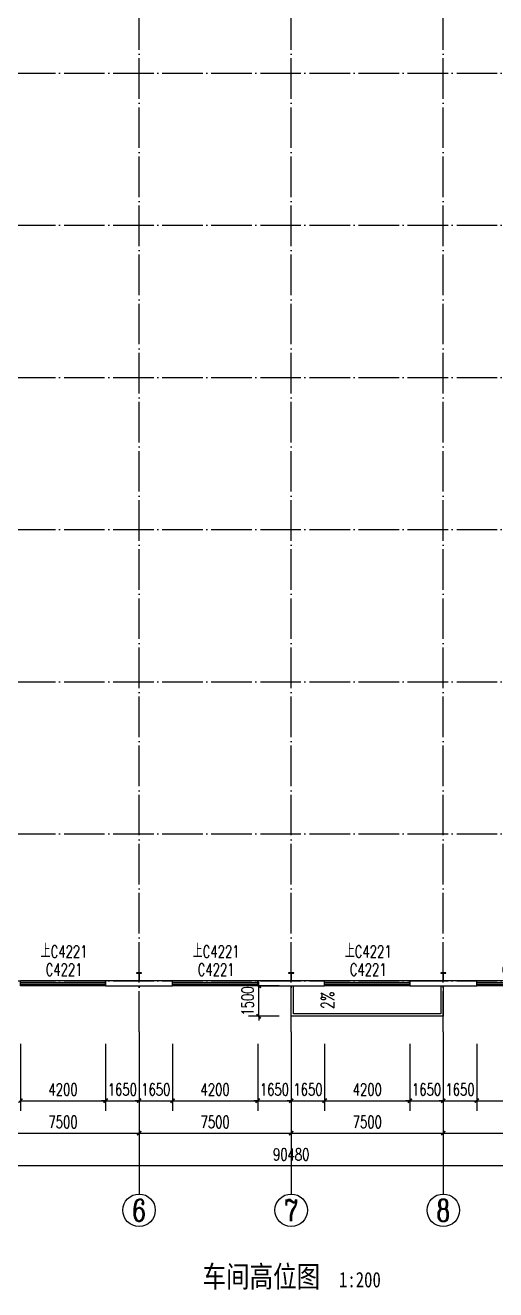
# Model space of a CAD drawing. Extents: x 14095202 to 14511487, y -1430609 to -90420.
# Drawn here: x 14433974 to 14457173, y -565636 to -503315 of the extents above; entities that cross this region are included whole.
import ezdxf
from ezdxf.enums import TextEntityAlignment as Align

# ---------------------------------------------------------------- set-up
doc = ezdxf.new("R2010")
doc.units = 0
doc.header["$LTSCALE"] = 1000
doc.header["$MEASUREMENT"] = 0
doc.linetypes.add('DOTE', pattern=[2.42, 2, -0.2, 0.02, -0.2])
for name, color, linetype in [('AXIS', 3, 'Continuous'), ('AXIS_TEXT', 7, 'Continuous'), ('COLUMN', 2, 'Continuous'), ('DIM_SYMB', 3, 'Continuous'), ('DOTE', 1, 'DOTE'), ('PUB_DIM', 3, 'Continuous'), ('PUB_TEXT', 7, 'Continuous'), ('WALL-PARAPET', 6, 'Continuous'), ('WINDOW', 4, 'Continuous'), ('WINDOW_TEXT', 7, 'Continuous')]:
    doc.layers.add(name, color=color, linetype=linetype)
doc.styles.add('_TCH_AXIS', font='COMPLEX', dxfattribs={"bigfont": 'GBCBIG'})
doc.styles.add('_TCH_DIM', font='SIMPLEX', dxfattribs={"bigfont": 'GBCBIG'})
doc.styles.add('_TCH_DIM_T3', font='SIMPLEX', dxfattribs={"width": 0.705882, "bigfont": 'GBCBIG'})
doc.styles.add('_TCH_WINDOW', font='SIMPLEX', dxfattribs={"height": 3.5, "bigfont": 'GBCBIG'})
doc.styles.add('COMPLEX', font='COMPLEX')
doc.styles.add('YAYA', font='', dxfattribs={"width": 0.8, "height": 1})
doc.styles.get('YAYA').set_extended_font_data('SimSun')
doc.dimstyles.new('_TCH_ARCH&&200', dxfattribs={"dimtxt": 595, "dimasz": 200, "dimexe": 500, "dimexo": 600, "dimgap": 252.5, "dimtad": 1, "dimdec": 0, "dimzin": 0, "dimdsep": 46, "dimtxsty": '_TCH_DIM_T3', "dimblk": 'ARCHTICK', "dimcen": 0.09, "dimclrt": 7, "dimazin": 2, "dimtfac": 1, "dimtdec": 0, "dimtix": 1, "dimtmove": 2, "dimatfit": 3, "dimfxl": 0, "dimtolj": 1, "dimtzin": 0, "dimarcsym": 0})

# ---------------------------------------------------------------- blocks, each defined once
blk = doc.blocks.new('A$C797E1D2B')
at = {"layer": 'COLUMN'}
h = blk.add_hatch(color=256, dxfattribs=at)
h.paths.add_polyline_path([(125, 400), (250, 400), (250, 388), (130, 388), (130, 200), (125, 200)])
h.paths.add_polyline_path([(0, 400), (125, 400), (125, 200), (120, 200), (120, 388), (0, 388)])
h.paths.add_polyline_path([(0, 12), (120, 12), (120, 200), (125, 200), (125, 0), (0, 0)])
h.paths.add_polyline_path([(125, 200), (130, 200), (130, 12), (250, 12), (250, 0), (125, 0)])
blk.add_lwpolyline([(250, 0), (250, 12), (130, 12), (130, 388), (250, 388), (250, 400), (0, 400), (0, 388), (120, 388), (120, 12), (0, 12), (0, 0)], close=True, dxfattribs=at)
blk = doc.blocks.new('$TCHSYS$WIN2D')
for p, q in [((-0.5, 0.5), (0.5, 0.5)), ((-0.5, 0.5), (-0.5, -0.5)), ((0.5, 0.5), (0.5, -0.5)), ((0.5, 0.167), (-0.5, 0.167)), ((0.5, -0.167), (-0.5, -0.167)), ((-0.5, -0.5), (0.5, -0.5))]:
    blk.add_line(p, q)
blk = doc.blocks.new('_AXISO')
blk.add_circle((0, 0), 0.5)
at = {"layer": 'AXIS_TEXT', "style": 'COMPLEX', "width": 1.041667}
blk.add_attdef('A', text='', height=0.56, dxfattribs=at).set_placement((-0.25, -0.28), (0.25, -0.28), align=Align.FIT)
blk = doc.blocks.new('_ArchTick')
at = {"color": 0, "linetype": 'ByBlock', "const_width": 0.4}
blk.add_lwpolyline([(-0.5, -0.5), (0.5, 0.5)], dxfattribs=at)
blk = doc.blocks.new('*D216')
at = {"layer": 'AXIS', "color": 0, "lineweight": -2}
for p, q in [((14401847, -553520), (14401847, -560020)), ((14492327, -553520), (14492327, -560020)), ((14401847, -559520), (14492327, -559520))]:
    blk.add_line(p, q, dxfattribs=at)
at = {"layer": 'Defpoints', "color": 0}
for p in [(14401847, -552920), (14492327, -552920), (14492327, -559520)]:
    blk.add_point(p, dxfattribs=at)
at = {"layer": 'AXIS', "color": 0, "lineweight": -2, "xscale": 200, "yscale": 200, "zscale": 200, "rotation": 180}
blk.add_blockref('_ArchTick', (14401847, -559520), dxfattribs=at)
at = {"layer": 'AXIS', "color": 0, "lineweight": -2, "xscale": 200, "yscale": 200, "zscale": 200}
blk.add_blockref('_ArchTick', (14492327, -559520), dxfattribs=at)
at = {"layer": 'AXIS', "color": 7, "insert": (14447087, -558970), "char_height": 595, "attachment_point": 5, "style": '_TCH_DIM_T3'}
blk.add_mtext('\\A1;90480', dxfattribs=at)
blk = doc.blocks.new('*D222')
at = {"layer": 'AXIS', "color": 0, "lineweight": -2}
for p, q in [((14432087, -553520), (14432087, -558420)), ((14439587, -553520), (14439587, -558420)), ((14432087, -557920), (14439587, -557920))]:
    blk.add_line(p, q, dxfattribs=at)
at = {"layer": 'Defpoints', "color": 0}
for p in [(14432087, -552920), (14439587, -552920), (14439587, -557920)]:
    blk.add_point(p, dxfattribs=at)
at = {"layer": 'AXIS', "color": 0, "lineweight": -2, "xscale": 200, "yscale": 200, "zscale": 200, "rotation": 180}
blk.add_blockref('_ArchTick', (14432087, -557920), dxfattribs=at)
at = {"layer": 'AXIS', "color": 0, "lineweight": -2, "xscale": 200, "yscale": 200, "zscale": 200}
blk.add_blockref('_ArchTick', (14439587, -557920), dxfattribs=at)
at = {"layer": 'AXIS', "color": 7, "insert": (14435837, -557370), "char_height": 595, "attachment_point": 5, "style": '_TCH_DIM_T3'}
blk.add_mtext('\\A1;7500', dxfattribs=at)
blk = doc.blocks.new('*D223')
at = {"layer": 'AXIS', "color": 0, "lineweight": -2}
for p, q in [((14439587, -553520), (14439587, -558420)), ((14447087, -553520), (14447087, -558420)), ((14439587, -557920), (14447087, -557920))]:
    blk.add_line(p, q, dxfattribs=at)
at = {"layer": 'Defpoints', "color": 0}
for p in [(14439587, -552920), (14447087, -552920), (14447087, -557920)]:
    blk.add_point(p, dxfattribs=at)
at = {"layer": 'AXIS', "color": 0, "lineweight": -2, "xscale": 200, "yscale": 200, "zscale": 200, "rotation": 180}
blk.add_blockref('_ArchTick', (14439587, -557920), dxfattribs=at)
at = {"layer": 'AXIS', "color": 0, "lineweight": -2, "xscale": 200, "yscale": 200, "zscale": 200}
blk.add_blockref('_ArchTick', (14447087, -557920), dxfattribs=at)
at = {"layer": 'AXIS', "color": 7, "insert": (14443337, -557370), "char_height": 595, "attachment_point": 5, "style": '_TCH_DIM_T3'}
blk.add_mtext('\\A1;7500', dxfattribs=at)
blk = doc.blocks.new('*D224')
at = {"layer": 'AXIS', "color": 0, "lineweight": -2}
for p, q in [((14447087, -553520), (14447087, -558420)), ((14454587, -553520), (14454587, -558420)), ((14447087, -557920), (14454587, -557920))]:
    blk.add_line(p, q, dxfattribs=at)
at = {"layer": 'Defpoints', "color": 0}
for p in [(14447087, -552920), (14454587, -552920), (14454587, -557920)]:
    blk.add_point(p, dxfattribs=at)
at = {"layer": 'AXIS', "color": 0, "lineweight": -2, "xscale": 200, "yscale": 200, "zscale": 200, "rotation": 180}
blk.add_blockref('_ArchTick', (14447087, -557920), dxfattribs=at)
at = {"layer": 'AXIS', "color": 0, "lineweight": -2, "xscale": 200, "yscale": 200, "zscale": 200}
blk.add_blockref('_ArchTick', (14454587, -557920), dxfattribs=at)
at = {"layer": 'AXIS', "color": 7, "insert": (14450837, -557370), "char_height": 595, "attachment_point": 5, "style": '_TCH_DIM_T3'}
blk.add_mtext('\\A1;7500', dxfattribs=at)
blk = doc.blocks.new('*D225')
at = {"layer": 'AXIS', "color": 0, "lineweight": -2}
for p, q in [((14454587, -553520), (14454587, -558420)), ((14462087, -553520), (14462087, -558420)), ((14454587, -557920), (14462087, -557920))]:
    blk.add_line(p, q, dxfattribs=at)
at = {"layer": 'Defpoints', "color": 0}
for p in [(14454587, -552920), (14462087, -552920), (14462087, -557920)]:
    blk.add_point(p, dxfattribs=at)
at = {"layer": 'AXIS', "color": 0, "lineweight": -2, "xscale": 200, "yscale": 200, "zscale": 200, "rotation": 180}
blk.add_blockref('_ArchTick', (14454587, -557920), dxfattribs=at)
at = {"layer": 'AXIS', "color": 0, "lineweight": -2, "xscale": 200, "yscale": 200, "zscale": 200}
blk.add_blockref('_ArchTick', (14462087, -557920), dxfattribs=at)
at = {"layer": 'AXIS', "color": 7, "insert": (14458337, -557370), "char_height": 595, "attachment_point": 5, "style": '_TCH_DIM_T3'}
blk.add_mtext('\\A1;7500', dxfattribs=at)
blk = doc.blocks.new('*D452')
at = {"layer": 'Defpoints', "color": 0}
for p in [(14445487, -550660), (14447087, -550660), (14447087, -552160)]:
    blk.add_point(p, dxfattribs=at)
at = {"layer": 'PUB_DIM', "color": 0, "lineweight": -2}
for p, q in [((14446487, -550660), (14444987, -550660)), ((14445487, -550660), (14445487, -550460)), ((14445487, -552160), (14445487, -550660)), ((14446487, -552160), (14444987, -552160)), ((14445487, -552160), (14445487, -552360))]:
    blk.add_line(p, q, dxfattribs=at)
at = {"layer": 'PUB_DIM', "color": 0, "lineweight": -2, "xscale": 200, "yscale": 200, "zscale": 200}
for p, rotation in [((14445487, -550660), 270), ((14445487, -552160), 90)]:
    blk.add_blockref('_ArchTick', p, dxfattribs=dict(at, rotation=rotation))
at = {"layer": 'PUB_DIM', "color": 7, "insert": (14444937, -551410), "char_height": 595, "attachment_point": 5, "rotation": 90, "style": '_TCH_DIM_T3'}
blk.add_mtext('\\A1;1500', dxfattribs=at)
blk = doc.blocks.new('*D569')
at = {"layer": 'Defpoints', "color": 0}
for p in [(14433737, -552920), (14437937, -552920), (14437937, -556320)]:
    blk.add_point(p, dxfattribs=at)
at = {"layer": 'PUB_DIM', "color": 0, "lineweight": -2}
for p, q in [((14433737, -553520), (14433737, -556820)), ((14437937, -553520), (14437937, -556820)), ((14433737, -556320), (14437937, -556320))]:
    blk.add_line(p, q, dxfattribs=at)
at = {"layer": 'PUB_DIM', "color": 0, "lineweight": -2, "xscale": 200, "yscale": 200, "zscale": 200, "rotation": 180}
blk.add_blockref('_ArchTick', (14433737, -556320), dxfattribs=at)
at = {"layer": 'PUB_DIM', "color": 0, "lineweight": -2, "xscale": 200, "yscale": 200, "zscale": 200}
blk.add_blockref('_ArchTick', (14437937, -556320), dxfattribs=at)
at = {"layer": 'PUB_DIM', "color": 7, "insert": (14435837, -555770), "char_height": 595, "attachment_point": 5, "style": '_TCH_DIM_T3'}
blk.add_mtext('\\A1;4200', dxfattribs=at)
blk = doc.blocks.new('*D570')
at = {"layer": 'Defpoints', "color": 0}
for p in [(14437937, -552920), (14439587, -552920), (14439587, -556320)]:
    blk.add_point(p, dxfattribs=at)
at = {"layer": 'PUB_DIM', "color": 0, "lineweight": -2}
for p, q in [((14437937, -553520), (14437937, -556820)), ((14439587, -553520), (14439587, -556820)), ((14437937, -556320), (14437737, -556320)), ((14437937, -556320), (14439587, -556320)), ((14439587, -556320), (14439787, -556320))]:
    blk.add_line(p, q, dxfattribs=at)
at = {"layer": 'PUB_DIM', "color": 0, "lineweight": -2, "xscale": 200, "yscale": 200, "zscale": 200}
blk.add_blockref('_ArchTick', (14437937, -556320), dxfattribs=at)
at = {"layer": 'PUB_DIM', "color": 0, "lineweight": -2, "xscale": 200, "yscale": 200, "zscale": 200, "rotation": 180}
blk.add_blockref('_ArchTick', (14439587, -556320), dxfattribs=at)
at = {"layer": 'PUB_DIM', "color": 7, "insert": (14438762, -555770), "char_height": 595, "attachment_point": 5, "style": '_TCH_DIM_T3'}
blk.add_mtext('\\A1;1650', dxfattribs=at)
blk = doc.blocks.new('*D571')
at = {"layer": 'Defpoints', "color": 0}
for p in [(14439587, -552920), (14441237, -552920), (14441237, -556320)]:
    blk.add_point(p, dxfattribs=at)
at = {"layer": 'PUB_DIM', "color": 0, "lineweight": -2}
for p, q in [((14439587, -553520), (14439587, -556820)), ((14441237, -553520), (14441237, -556820)), ((14439587, -556320), (14439387, -556320)), ((14439587, -556320), (14441237, -556320)), ((14441237, -556320), (14441437, -556320))]:
    blk.add_line(p, q, dxfattribs=at)
at = {"layer": 'PUB_DIM', "color": 0, "lineweight": -2, "xscale": 200, "yscale": 200, "zscale": 200}
blk.add_blockref('_ArchTick', (14439587, -556320), dxfattribs=at)
at = {"layer": 'PUB_DIM', "color": 0, "lineweight": -2, "xscale": 200, "yscale": 200, "zscale": 200, "rotation": 180}
blk.add_blockref('_ArchTick', (14441237, -556320), dxfattribs=at)
at = {"layer": 'PUB_DIM', "color": 7, "insert": (14440412, -555770), "char_height": 595, "attachment_point": 5, "style": '_TCH_DIM_T3'}
blk.add_mtext('\\A1;1650', dxfattribs=at)
blk = doc.blocks.new('*D572')
at = {"layer": 'Defpoints', "color": 0}
for p in [(14441237, -552920), (14445437, -552920), (14445437, -556320)]:
    blk.add_point(p, dxfattribs=at)
at = {"layer": 'PUB_DIM', "color": 0, "lineweight": -2}
for p, q in [((14441237, -553520), (14441237, -556820)), ((14445437, -553520), (14445437, -556820)), ((14441237, -556320), (14445437, -556320))]:
    blk.add_line(p, q, dxfattribs=at)
at = {"layer": 'PUB_DIM', "color": 0, "lineweight": -2, "xscale": 200, "yscale": 200, "zscale": 200, "rotation": 180}
blk.add_blockref('_ArchTick', (14441237, -556320), dxfattribs=at)
at = {"layer": 'PUB_DIM', "color": 0, "lineweight": -2, "xscale": 200, "yscale": 200, "zscale": 200}
blk.add_blockref('_ArchTick', (14445437, -556320), dxfattribs=at)
at = {"layer": 'PUB_DIM', "color": 7, "insert": (14443337, -555770), "char_height": 595, "attachment_point": 5, "style": '_TCH_DIM_T3'}
blk.add_mtext('\\A1;4200', dxfattribs=at)
blk = doc.blocks.new('*D573')
at = {"layer": 'Defpoints', "color": 0}
for p in [(14445437, -552920), (14447087, -552920), (14447087, -556320)]:
    blk.add_point(p, dxfattribs=at)
at = {"layer": 'PUB_DIM', "color": 0, "lineweight": -2}
for p, q in [((14445437, -553520), (14445437, -556820)), ((14447087, -553520), (14447087, -556820)), ((14445437, -556320), (14445237, -556320)), ((14445437, -556320), (14447087, -556320)), ((14447087, -556320), (14447287, -556320))]:
    blk.add_line(p, q, dxfattribs=at)
at = {"layer": 'PUB_DIM', "color": 0, "lineweight": -2, "xscale": 200, "yscale": 200, "zscale": 200}
blk.add_blockref('_ArchTick', (14445437, -556320), dxfattribs=at)
at = {"layer": 'PUB_DIM', "color": 0, "lineweight": -2, "xscale": 200, "yscale": 200, "zscale": 200, "rotation": 180}
blk.add_blockref('_ArchTick', (14447087, -556320), dxfattribs=at)
at = {"layer": 'PUB_DIM', "color": 7, "insert": (14446262, -555770), "char_height": 595, "attachment_point": 5, "style": '_TCH_DIM_T3'}
blk.add_mtext('\\A1;1650', dxfattribs=at)
blk = doc.blocks.new('*D574')
at = {"layer": 'Defpoints', "color": 0}
for p in [(14447087, -552920), (14448737, -552920), (14448737, -556320)]:
    blk.add_point(p, dxfattribs=at)
at = {"layer": 'PUB_DIM', "color": 0, "lineweight": -2}
for p, q in [((14447087, -553520), (14447087, -556820)), ((14448737, -553520), (14448737, -556820)), ((14447087, -556320), (14446887, -556320)), ((14447087, -556320), (14448737, -556320)), ((14448737, -556320), (14448937, -556320))]:
    blk.add_line(p, q, dxfattribs=at)
at = {"layer": 'PUB_DIM', "color": 0, "lineweight": -2, "xscale": 200, "yscale": 200, "zscale": 200}
blk.add_blockref('_ArchTick', (14447087, -556320), dxfattribs=at)
at = {"layer": 'PUB_DIM', "color": 0, "lineweight": -2, "xscale": 200, "yscale": 200, "zscale": 200, "rotation": 180}
blk.add_blockref('_ArchTick', (14448737, -556320), dxfattribs=at)
at = {"layer": 'PUB_DIM', "color": 7, "insert": (14447912, -555770), "char_height": 595, "attachment_point": 5, "style": '_TCH_DIM_T3'}
blk.add_mtext('\\A1;1650', dxfattribs=at)
blk = doc.blocks.new('*D575')
at = {"layer": 'Defpoints', "color": 0}
for p in [(14448737, -552920), (14452937, -552920), (14452937, -556320)]:
    blk.add_point(p, dxfattribs=at)
at = {"layer": 'PUB_DIM', "color": 0, "lineweight": -2}
for p, q in [((14448737, -553520), (14448737, -556820)), ((14452937, -553520), (14452937, -556820)), ((14448737, -556320), (14452937, -556320))]:
    blk.add_line(p, q, dxfattribs=at)
at = {"layer": 'PUB_DIM', "color": 0, "lineweight": -2, "xscale": 200, "yscale": 200, "zscale": 200, "rotation": 180}
blk.add_blockref('_ArchTick', (14448737, -556320), dxfattribs=at)
at = {"layer": 'PUB_DIM', "color": 0, "lineweight": -2, "xscale": 200, "yscale": 200, "zscale": 200}
blk.add_blockref('_ArchTick', (14452937, -556320), dxfattribs=at)
at = {"layer": 'PUB_DIM', "color": 7, "insert": (14450837, -555770), "char_height": 595, "attachment_point": 5, "style": '_TCH_DIM_T3'}
blk.add_mtext('\\A1;4200', dxfattribs=at)
blk = doc.blocks.new('*D576')
at = {"layer": 'Defpoints', "color": 0}
for p in [(14452937, -552920), (14454587, -552920), (14454587, -556320)]:
    blk.add_point(p, dxfattribs=at)
at = {"layer": 'PUB_DIM', "color": 0, "lineweight": -2}
for p, q in [((14452937, -553520), (14452937, -556820)), ((14454587, -553520), (14454587, -556820)), ((14452937, -556320), (14452737, -556320)), ((14452937, -556320), (14454587, -556320)), ((14454587, -556320), (14454787, -556320))]:
    blk.add_line(p, q, dxfattribs=at)
at = {"layer": 'PUB_DIM', "color": 0, "lineweight": -2, "xscale": 200, "yscale": 200, "zscale": 200}
blk.add_blockref('_ArchTick', (14452937, -556320), dxfattribs=at)
at = {"layer": 'PUB_DIM', "color": 0, "lineweight": -2, "xscale": 200, "yscale": 200, "zscale": 200, "rotation": 180}
blk.add_blockref('_ArchTick', (14454587, -556320), dxfattribs=at)
at = {"layer": 'PUB_DIM', "color": 7, "insert": (14453762, -555770), "char_height": 595, "attachment_point": 5, "style": '_TCH_DIM_T3'}
blk.add_mtext('\\A1;1650', dxfattribs=at)
blk = doc.blocks.new('*D577')
at = {"layer": 'Defpoints', "color": 0}
for p in [(14454587, -552920), (14456237, -552920), (14456237, -556320)]:
    blk.add_point(p, dxfattribs=at)
at = {"layer": 'PUB_DIM', "color": 0, "lineweight": -2}
for p, q in [((14454587, -553520), (14454587, -556820)), ((14456237, -553520), (14456237, -556820)), ((14454587, -556320), (14454387, -556320)), ((14454587, -556320), (14456237, -556320)), ((14456237, -556320), (14456437, -556320))]:
    blk.add_line(p, q, dxfattribs=at)
at = {"layer": 'PUB_DIM', "color": 0, "lineweight": -2, "xscale": 200, "yscale": 200, "zscale": 200}
blk.add_blockref('_ArchTick', (14454587, -556320), dxfattribs=at)
at = {"layer": 'PUB_DIM', "color": 0, "lineweight": -2, "xscale": 200, "yscale": 200, "zscale": 200, "rotation": 180}
blk.add_blockref('_ArchTick', (14456237, -556320), dxfattribs=at)
at = {"layer": 'PUB_DIM', "color": 7, "insert": (14455412, -555770), "char_height": 595, "attachment_point": 5, "style": '_TCH_DIM_T3'}
blk.add_mtext('\\A1;1650', dxfattribs=at)
blk = doc.blocks.new('*D578')
at = {"layer": 'Defpoints', "color": 0}
for p in [(14456237, -552920), (14460437, -552920), (14460437, -556320)]:
    blk.add_point(p, dxfattribs=at)
at = {"layer": 'PUB_DIM', "color": 0, "lineweight": -2}
for p, q in [((14456237, -553520), (14456237, -556820)), ((14460437, -553520), (14460437, -556820)), ((14456237, -556320), (14460437, -556320))]:
    blk.add_line(p, q, dxfattribs=at)
at = {"layer": 'PUB_DIM', "color": 0, "lineweight": -2, "xscale": 200, "yscale": 200, "zscale": 200, "rotation": 180}
blk.add_blockref('_ArchTick', (14456237, -556320), dxfattribs=at)
at = {"layer": 'PUB_DIM', "color": 0, "lineweight": -2, "xscale": 200, "yscale": 200, "zscale": 200}
blk.add_blockref('_ArchTick', (14460437, -556320), dxfattribs=at)
at = {"layer": 'PUB_DIM', "color": 7, "insert": (14458337, -555770), "char_height": 595, "attachment_point": 5, "style": '_TCH_DIM_T3'}
blk.add_mtext('\\A1;4200', dxfattribs=at)

msp = doc.modelspace()

# ---------------------------------------------------------------- linework, layer by layer
at = {"ltscale": 0.5}
for points in [[(14454586.9, -550660.3), (14454586.9, -552160.3), (14447086.9, -552160.3), (14447086.9, -550660.3)], [(14454466.9, -550660.3), (14454466.9, -552040.3), (14447206.9, -552040.3), (14447206.9, -550660.3)]]:
    msp.add_lwpolyline(points, dxfattribs=at)
at = {"layer": 'AXIS'}
for p, q in [((14439586.9, -552920.3), (14439586.9, -560920.3)), ((14447086.9, -552920.3), (14447086.9, -560920.3)), ((14454586.9, -552920.3), (14454586.9, -560920.3))]:
    msp.add_line(p, q, dxfattribs=at)
at = {"layer": 'DIM_SYMB'}
msp.add_lwpolyline([(14449423.8, -550840.3, 0, 0, 0), (14449423.8, -551490.3, 120, 0, 0), (14449423.8, -551940.3, 0, 0, 0)], format="xyseb", dxfattribs=at)
at = {"layer": 'DOTE'}
for p, q in [((14439586.9, -552920.3), (14439586.9, -420920.3)), ((14447086.9, -552920.3), (14447086.9, -420920.3)), ((14454586.9, -552920.3), (14454586.9, -420920.3)), ((14399586.9, -505670.3), (14494586.9, -505670.3)), ((14399586.9, -513170.3), (14494586.9, -513170.3)), ((14399586.9, -520670.3), (14494586.9, -520670.3)), ((14399586.9, -528170.3), (14494586.9, -528170.3)), ((14399586.9, -535670.3), (14494586.9, -535670.3)), ((14399586.9, -543170.3), (14494586.9, -543170.3)), ((14399586.9, -550420.3), (14494586.9, -550420.3))]:
    msp.add_line(p, q, dxfattribs=at)
at = {"layer": 'WALL-PARAPET'}
for p, q in [((14441236.9, -550420.3), (14437936.9, -550420.3)), ((14437936.9, -550420.3), (14437936.9, -550660.3)), ((14437936.9, -550660.3), (14441236.9, -550660.3)), ((14441236.9, -550660.3), (14441236.9, -550420.3)), ((14448736.9, -550420.3), (14445436.9, -550420.3)), ((14445436.9, -550420.3), (14445436.9, -550660.3)), ((14445436.9, -550660.3), (14448736.9, -550660.3)), ((14448736.9, -550660.3), (14448736.9, -550420.3)), ((14456236.9, -550420.3), (14452936.9, -550420.3)), ((14452936.9, -550420.3), (14452936.9, -550660.3)), ((14452936.9, -550660.3), (14456236.9, -550660.3)), ((14456236.9, -550660.3), (14456236.9, -550420.3))]:
    msp.add_line(p, q, dxfattribs=at)

# ---------------------------------------------------------------- block references
at = {"rotation": 180}
for p in [(14439711.9, -550020.3), (14447211.9, -550020.3), (14454711.9, -550020.3)]:
    msp.add_blockref('A$C797E1D2B', p, dxfattribs=at)
at = {"layer": 'AXIS'}
ref = msp.add_blockref('_AXISO', (14439586.9, -561720.3), dxfattribs=dict(at, xscale=1600, yscale=1600, zscale=1600))
ref.add_attrib('A', '6', dxfattribs={"layer": 'AXIS_TEXT', "ltscale": 0.5, "height": 1065, "style": '_TCH_AXIS'}).set_placement((14439231.8, -562252.9), (14439941.9, -562252.9), align=Align.FIT)
ref = msp.add_blockref('_AXISO', (14447086.9, -561720.3), dxfattribs=dict(at, xscale=1600, yscale=1600, zscale=1600))
ref.add_attrib('A', '7', dxfattribs={"layer": 'AXIS_TEXT', "ltscale": 0.5, "height": 1065, "style": '_TCH_AXIS'}).set_placement((14446731.8, -562252.9), (14447441.9, -562252.9), align=Align.FIT)
ref = msp.add_blockref('_AXISO', (14454586.9, -561720.3), dxfattribs=dict(at, xscale=1600, yscale=1600, zscale=1600))
ref.add_attrib('A', '8', dxfattribs={"layer": 'AXIS_TEXT', "ltscale": 0.5, "height": 1065, "style": '_TCH_AXIS'}).set_placement((14454231.8, -562252.9), (14454941.9, -562252.9), align=Align.FIT)
at = {"layer": 'WINDOW'}
ref = msp.add_blockref('$TCHSYS$WIN2D', (14435836.9, -550540.3), dxfattribs=dict(at, xscale=-4200, yscale=-240, zscale=-4200))
ref.add_attrib('A', 'C4221', (14434976.9, -550158.1), dxfattribs={"layer": 'WINDOW_TEXT', "ltscale": 0.5, "height": 595, "style": '_TCH_WINDOW', "width": 0.705882})
ref = msp.add_blockref('$TCHSYS$WIN2D', (14443336.9, -550540.3), dxfattribs=dict(at, xscale=-4200, yscale=-240, zscale=-4200))
ref.add_attrib('A', 'C4221', (14442476.9, -550158.1), dxfattribs={"layer": 'WINDOW_TEXT', "ltscale": 0.5, "height": 595, "style": '_TCH_WINDOW', "width": 0.705882})
ref = msp.add_blockref('$TCHSYS$WIN2D', (14450836.9, -550540.3), dxfattribs=dict(at, xscale=-4200, yscale=-240, zscale=-4200))
ref.add_attrib('A', 'C4221', (14449976.9, -550158.1), dxfattribs={"layer": 'WINDOW_TEXT', "ltscale": 0.5, "height": 595, "style": '_TCH_WINDOW', "width": 0.705882})
ref = msp.add_blockref('$TCHSYS$WIN2D', (14458336.9, -550540.3), dxfattribs=dict(at, xscale=-4200, yscale=-240, zscale=-4200))
ref.add_attrib('A', 'C4221', (14457476.9, -550158.1), dxfattribs={"layer": 'WINDOW_TEXT', "ltscale": 0.5, "height": 595, "style": '_TCH_WINDOW', "width": 0.705882})

# ---------------------------------------------------------------- texts
at = {"layer": 'PUB_TEXT', "style": '_TCH_DIM', "width": 0.705882}
msp.add_text('2%%%', height=637.5, rotation=90, dxfattribs=at).set_placement((14449198.8, -551797.5))
at = {"layer": 'PUB_TEXT', "style": 'YAYA', "width": 0.8}
for s, height, p in [('车间高位图', 1063.29, (14442713.4, -565520.3)), ('1:200', 759.49, (14449441.7, -565520.3))]:
    msp.add_text(s, height=height, dxfattribs=at).set_placement(p)
at = {"layer": 'WINDOW_TEXT', "style": '_TCH_WINDOW'}
for p in [(14434731.1, -549270.3), (14442231.1, -549270.3), (14449731.1, -549270.3)]:
    msp.add_text('上', height=675.2, dxfattribs=at).set_placement(p)
at = {"layer": 'WINDOW_TEXT', "style": '_TCH_WINDOW', "width": 0.705882}
for p in [(14435222.6, -549270.3), (14442722.6, -549270.3), (14450222.6, -549270.3)]:
    msp.add_text('C4221', height=595, dxfattribs=at).set_placement(p)

# ---------------------------------------------------------------- dimensions: what is measured, and where the dimension line sits
at = {"layer": 'AXIS'}
for p1, p2, distance, text, picture, middle in [((14401846.9, -552920.3), (14492326.9, -552920.3), -6600, '90480', '*D216', (14447086.9, -558970.3)), ((14432086.9, -552920.3), (14439586.9, -552920.3), -5000, '7500', '*D222', (14435836.9, -557370.3)), ((14439586.9, -552920.3), (14447086.9, -552920.3), -5000, '7500', '*D223', (14443336.9, -557370.3)), ((14447086.9, -552920.3), (14454586.9, -552920.3), -5000, '7500', '*D224', (14450836.9, -557370.3)), ((14454586.9, -552920.3), (14462086.9, -552920.3), -5000, '7500', '*D225', (14458336.9, -557370.3))]:
    dim = msp.add_aligned_dim(p1=p1, p2=p2, distance=distance, text=text, dimstyle='_TCH_ARCH&&200', dxfattribs=at)
    dim.commit()
    dim.dimension.update_dxf_attribs({"geometry": picture, "text_midpoint": middle})
at = {"layer": 'PUB_DIM'}
for p1, p2, distance, text, picture, middle in [((14447086.9, -552160.3), (14447086.9, -550660.3), 1600, '1500', '*D452', (14444936.9, -551410.3)), ((14433736.9, -552920.3), (14437936.9, -552920.3), -3400, '4200', '*D569', (14435836.9, -555770.3)), ((14437936.9, -552920.3), (14439586.9, -552920.3), -3400, '1650', '*D570', (14438761.9, -555770.3)), ((14439586.9, -552920.3), (14441236.9, -552920.3), -3400, '1650', '*D571', (14440411.9, -555770.3)), ((14441236.9, -552920.3), (14445436.9, -552920.3), -3400, '4200', '*D572', (14443336.9, -555770.3)), ((14445436.9, -552920.3), (14447086.9, -552920.3), -3400, '1650', '*D573', (14446261.9, -555770.3)), ((14447086.9, -552920.3), (14448736.9, -552920.3), -3400, '1650', '*D574', (14447911.9, -555770.3)), ((14448736.9, -552920.3), (14452936.9, -552920.3), -3400, '4200', '*D575', (14450836.9, -555770.3)), ((14452936.9, -552920.3), (14454586.9, -552920.3), -3400, '1650', '*D576', (14453761.9, -555770.3)), ((14454586.9, -552920.3), (14456236.9, -552920.3), -3400, '1650', '*D577', (14455411.9, -555770.3)), ((14456236.9, -552920.3), (14460436.9, -552920.3), -3400, '4200', '*D578', (14458336.9, -555770.3))]:
    dim = msp.add_aligned_dim(p1=p1, p2=p2, distance=distance, text=text, dimstyle='_TCH_ARCH&&200', dxfattribs=at)
    dim.commit()
    dim.dimension.update_dxf_attribs({"geometry": picture, "text_midpoint": middle})

doc.saveas('drawing.dxf')
